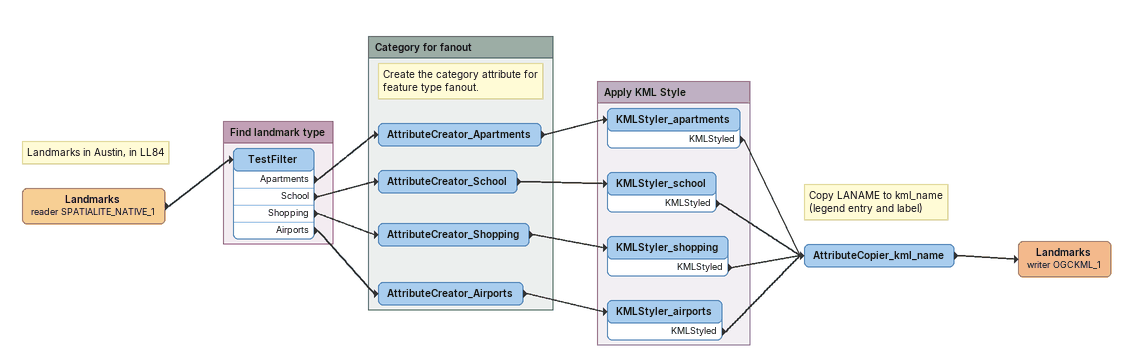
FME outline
Note: Landmarks in Austin, in LL84
Landmarks (reader SPATIALITE_NATIVE_1)
    -> TestFilter
Note: Copy LANAME to kml_name / (legend entry and label)
AttributeCopier_kml_name
    -> Landmarks (writer OGCKML_1)
Landmarks (writer OGCKML_1)

Bookmark: Find landmark type
TestFilter
    Apartments -> AttributeCreator_Apartments
    School -> AttributeCreator_School
    Shopping -> AttributeCreator_Shopping
    Airports -> AttributeCreator_Airports

Bookmark: Category for fanout
Note: Create the category attribute for / feature type fanout.
AttributeCreator_Apartments
    -> KMLStyler_apartments
AttributeCreator_School
    -> KMLStyler_school
AttributeCreator_Shopping
    -> KMLStyler_shopping
AttributeCreator_Airports
    -> KMLStyler_airports

Bookmark: Apply KML Style
KMLStyler_apartments
    KMLStyled -> AttributeCopier_kml_name
KMLStyler_school
    KMLStyled -> AttributeCopier_kml_name
KMLStyler_shopping
    KMLStyled -> AttributeCopier_kml_name
KMLStyler_airports
    KMLStyled -> AttributeCopier_kml_name
